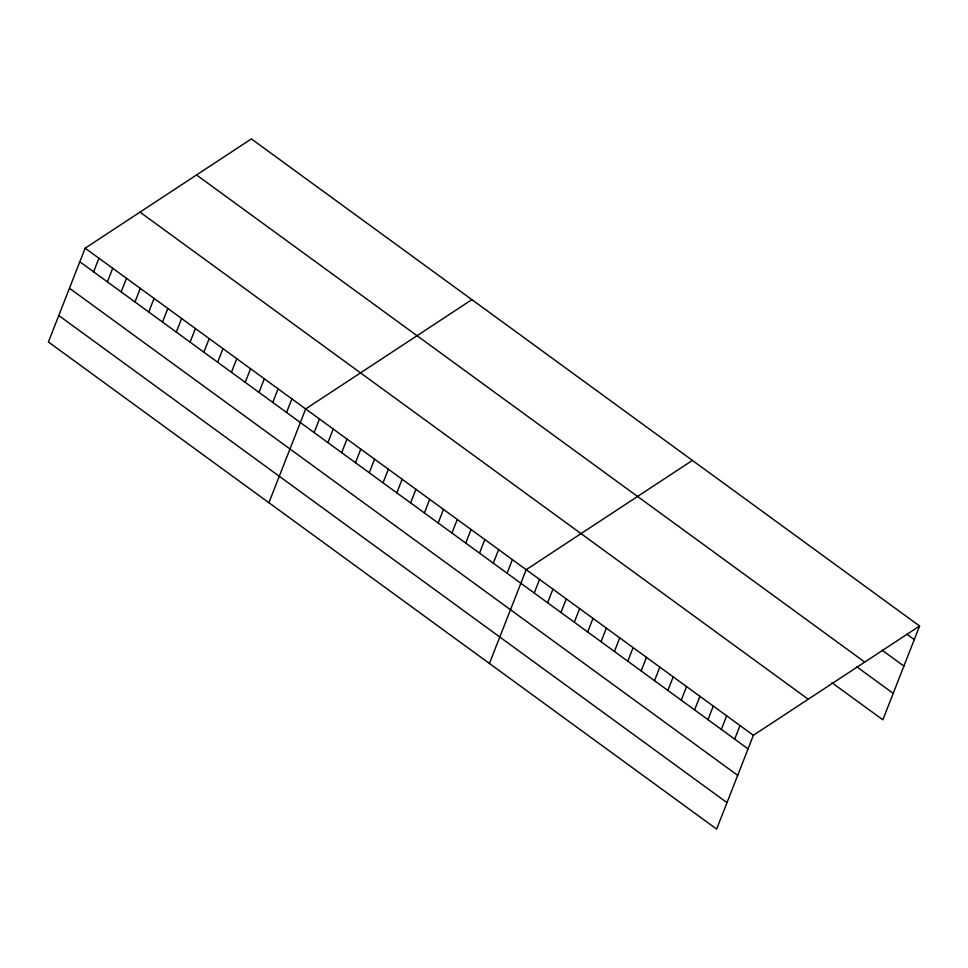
<?xml version="1.0" encoding="UTF-8"?>
<svg xmlns="http://www.w3.org/2000/svg" width="968" height="968" viewBox="0 0 968 968"><rect width="100%" height="100%" fill="white"/><g stroke="black" fill="none" stroke-linecap="round" stroke-linejoin="round"><path stroke-width="1.45" d="M85.16 248.183L48.4 341.982L716.622 829.092L753.382 735.293L919.6 626.018L251.377 138.908L85.16 248.183L753.382 735.293M93.618 271.814L98.942 258.226M107.4 281.869L112.724 268.269M121.181 291.912L126.505 278.324M134.963 301.956L140.287 288.367M148.745 312.011L154.069 298.41M162.527 322.054L167.851 308.465M176.309 332.097L181.633 318.508M190.091 342.14L195.415 328.551M203.873 352.195L209.197 338.606M217.655 362.238L222.979 348.649M231.437 372.281L236.761 358.692M245.219 382.336L250.543 368.735M259 392.379L264.325 378.791M272.782 402.422L278.106 388.834M286.564 412.477L291.888 398.876M268.91 502.731L305.67 408.932L471.888 299.656M314.128 432.563L319.452 418.975M327.91 442.606L333.234 429.018M341.692 452.661L347.016 439.073M355.474 462.704L360.798 449.116M369.256 472.747L374.58 459.159M383.038 482.802L388.362 469.214M396.819 492.845L402.144 479.257M410.601 502.888L415.925 489.3M424.383 512.943L429.707 499.343M438.165 522.986L443.501 509.398M451.947 533.029L457.283 519.441M465.729 543.084L471.065 529.484M479.511 553.127L484.847 539.539M493.293 563.17L498.629 549.582M507.075 573.213L512.411 559.625M489.421 663.479L526.193 569.68L692.41 460.393M534.227 593.009L539.551 579.421M547.586 602.749L552.922 589.161M560.956 612.49L566.28 598.902M574.314 622.23L579.65 608.642M587.685 631.971L593.009 618.383M601.043 641.724L606.379 628.123M614.414 651.464L619.738 637.876M627.772 661.205L633.108 647.616M641.143 670.945L646.467 657.357M654.501 680.685L659.837 667.097M667.872 690.426L673.196 676.838M681.23 700.166L686.566 686.578M694.6 709.919L699.925 696.319M707.959 719.66L713.295 706.071M721.329 729.4L726.653 715.812M734.688 739.141L740.024 725.552M919.6 626.018L882.84 719.817L831.815 682.621M906.98 634.294L914.276 639.606M882.029 650.133L903.906 666.081M196.528 174.966L864.751 662.076M856.765 666.783L893.21 693.354M140.009 212.125L808.232 699.235M79.836 261.771L748.058 748.881M69.466 288.246L737.689 775.356M58.77 315.52L726.992 802.629"/></g></svg>
